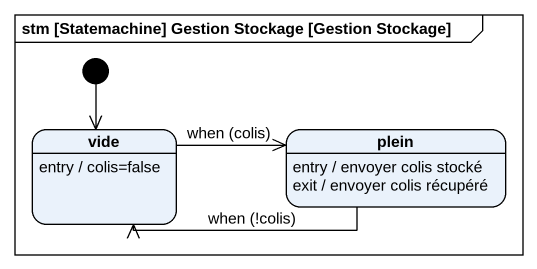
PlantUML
@startuml
mainframe stm [Statemachine] Gestion Stockage [Gestion Stockage]
hide empty description
state vide
vide : entry / colis=false
state plein
plein : entry / envoyer colis stocké
plein : exit / envoyer colis récupéré
[*] --> vide
vide -right-> plein : when (colis)
plein -left-> vide : when (!colis)
@enduml
